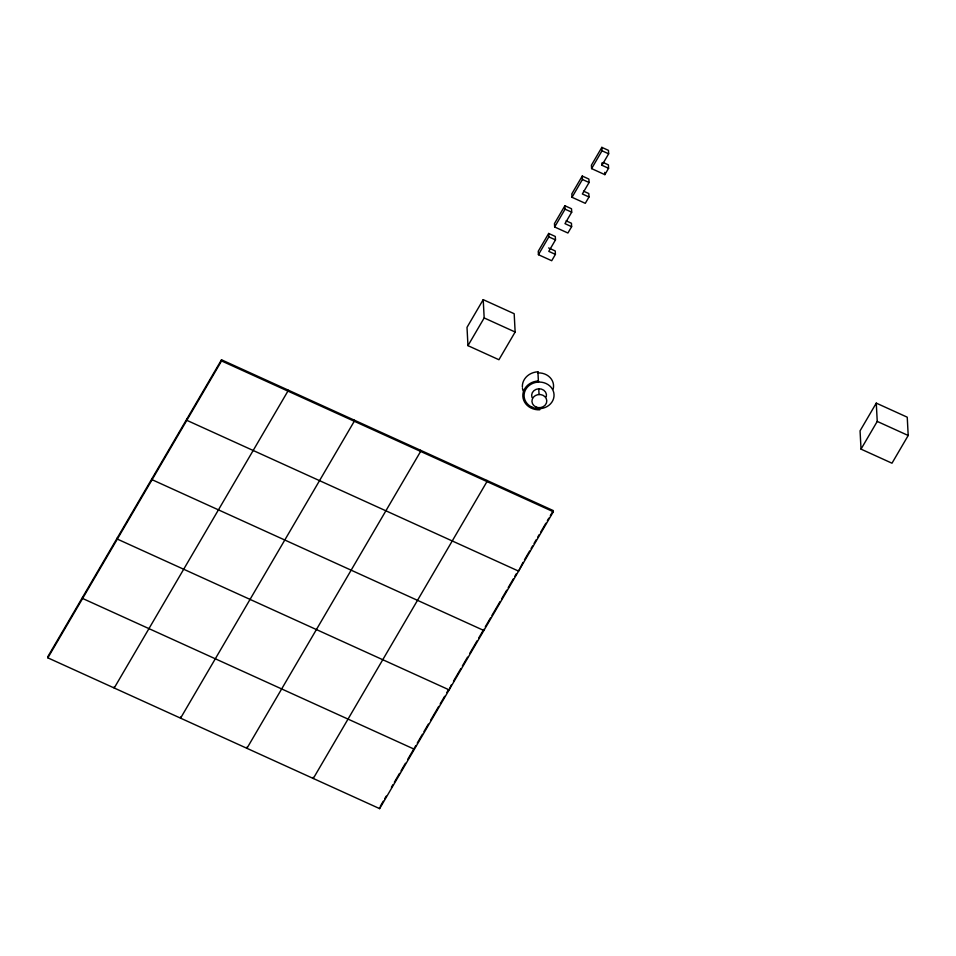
<?xml version="1.0" encoding="UTF-8"?>
<svg xmlns="http://www.w3.org/2000/svg" width="956" height="956" viewBox="0 0 956 956"><rect width="100%" height="100%" fill="white"/><g stroke="black" fill="none" stroke-linecap="round" stroke-linejoin="round"><path stroke-width="1.43" d="M221.493 359.791L47.8 656.7L47.86 657.848L379.64 808.633L553.333 511.735L553.273 510.588L221.493 359.791L221.553 360.938L47.86 657.848M483.21 299.646L467.006 327.358L467.962 345.654L498.924 359.731L515.141 332.019L514.185 313.723L483.21 299.646L484.178 317.942L467.962 345.654M555.412 254.392L548.78 251.368L555.484 239.896L555.305 236.467L548.672 233.455L538.252 251.261L538.431 254.702L551.708 260.725L555.412 254.392L555.233 250.95L548.601 247.939M571.628 226.68L564.984 223.656L571.7 212.184L571.521 208.755L564.888 205.743L554.468 223.561L554.647 226.99L567.912 233.013L571.628 226.68L571.449 223.25L566.131 220.836M588.992 196.984L582.359 193.972L589.075 182.5L588.884 179.071L582.252 176.047L571.831 193.865L572.011 197.294L585.287 203.329L588.992 196.984L588.812 193.554L583.507 191.14M538.431 254.702L548.852 236.885L548.672 233.455M554.647 226.99L565.068 209.173L564.888 205.743M572.011 197.294L582.431 179.477L582.252 176.047M608.578 168.304L601.945 165.28L608.649 153.808L608.47 150.379L601.838 147.367L591.417 165.185L591.597 168.614L604.861 174.637L608.578 168.304L608.398 164.874L603.093 162.46M591.597 168.614L602.017 150.797L601.838 147.367M380.321 806.231L383.272 801.176M384.754 798.642L386.236 796.121M391.41 787.278L392.88 784.745M394.362 782.223L399.536 773.38M401.018 770.847L405.452 763.27M407.662 759.482L413.578 749.373M414.318 748.106L415.8 745.584M417.27 743.051L422.444 734.208M423.926 731.687L428.36 724.11M430.582 720.31L438.708 706.412M440.19 703.891L444.624 696.315M446.834 692.514L448.316 689.993M451.28 684.938L449.117 689.874L117.337 539.088L117.277 537.941M453.491 681.15L460.888 668.519M462.357 665.985L467.532 657.142M469.755 653.354L477.14 640.723M478.621 638.19L483.796 629.347L483.856 630.494L152.076 479.697L152.016 478.562M485.278 626.825L490.452 617.982M491.934 615.449L500.06 601.551M501.541 599.03L506.716 590.187M508.186 587.653L513.36 578.81M514.842 576.289L516.324 573.755M522.968 562.391L518.594 571.114L186.814 420.317L186.755 419.182M524.45 559.858L529.624 551.015M531.106 548.493L532.576 545.96M534.057 543.438L536.28 539.65M537.75 537.117L539.232 534.595M540.714 532.062L545.888 523.219M547.358 520.697L548.84 518.164M550.321 515.643L552.532 511.854M876.27 403.121L860.065 430.833L861.021 449.129L891.984 463.206L908.2 435.494L907.244 417.186L876.27 403.121L877.238 421.417L861.021 449.129M602.017 150.797L608.649 153.808M582.431 179.477L589.075 182.5M565.068 209.173L571.7 212.184M548.852 236.885L555.484 239.896M877.238 421.417L908.2 435.494M484.178 317.942L515.141 332.019M221.553 360.938L553.333 511.735M414.378 749.253L82.598 598.468L82.539 597.321M604.742 172.355L604.861 174.637M601.826 162.998L601.945 165.28M522.358 387.001A16.24 14.436 -3 0 1 537.917 371.812L538.443 382.077L538.395 380.966A16.24 14.436 -3 0 0 522.836 396.154A16.24 14.436 -3 0 0 539.734 409.801L539.686 408.678M531.978 397.433A7.433 6.596 -3 0 1 538.754 388.781L539.053 394.505M486.915 480.426L486.986 481.573L313.281 778.483L313.221 777.336M420.568 450.276L420.628 451.411L246.923 748.321L246.863 747.174M379.58 807.485L379.64 808.633M354.21 420.114L354.27 421.261L180.576 718.159L180.517 717.012M287.852 389.952L287.911 391.1L114.218 687.997L114.158 686.862M537.917 371.812L537.965 372.924A14.985 13.312 -3 0 1 553.201 388.984M538.754 388.781A7.433 6.596 -3 0 1 546.306 396.74M523.087 390.705A16.24 14.436 -3 0 1 522.478 388.255M535.922 406.981A7.433 6.596 -3 0 0 546.784 400.743A7.433 6.596 -3 0 0 535.384 395.569A7.433 6.596 -3 0 0 535.922 406.981M532.122 407.256A14.985 13.312 -3 0 0 554.038 394.661A14.985 13.312 -3 0 0 531.046 384.216A14.985 13.312 -3 0 0 532.122 407.256"/></g></svg>
